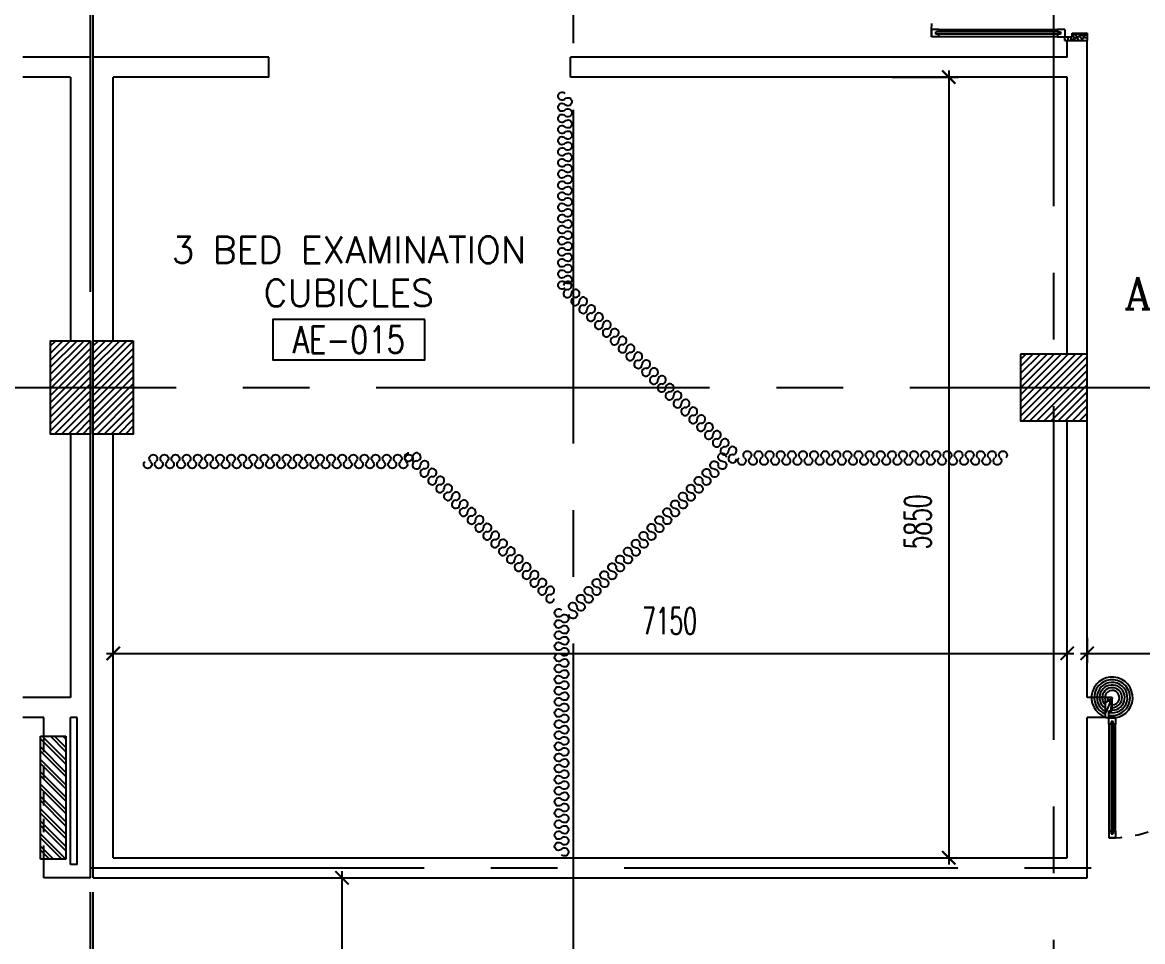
# Model space of a CAD drawing. Extents: x 417866.9 to 417960.2, y 43448 to 43538.2.
# Drawn here: x 417872.97 to 417881.36, y 43507.14 to 43514.03 of the extents above; entities that cross this region are included whole.
import ezdxf
from ezdxf.enums import TextEntityAlignment as Align

# ---------------------------------------------------------------- set-up
doc = ezdxf.new("R2010")
doc.units = 0
doc.header["$MEASUREMENT"] = 0
doc.header["$PDMODE"] = 3
doc.header["$PDSIZE"] = 0.1
doc.linetypes.add('CENTERX2', pattern=[4, 2.5, -0.5, 0.5, -0.5])
doc.linetypes.add('HIDDEN', pattern=[0.375, 0.25, -0.125])
doc.layers.get('0').update_dxf_attribs({"linetype": 'CONTINUOUS'})
doc.layers.get('DEFPOINTS').update_dxf_attribs({"linetype": 'CONTINUOUS'})
for name, color, linetype in [('AX-DIM', 4, 'CONTINUOUS'), ('AXES', 11, 'CENTERX2'), ('COL', 2, 'CONTINUOUS'), ('DIM', 4, 'CONTINUOUS'), ('DOOR', 4, 'CONTINUOUS'), ('EJ', 8, 'CONTINUOUS'), ('FHC', 2, 'CONTINUOUS'), ('HAT', 8, 'CONTINUOUS'), ('RM-BOX', 2, 'CONTINUOUS'), ('RM-NAME', 2, 'CONTINUOUS'), ('RM-NO', 2, 'CONTINUOUS'), ('TXT', 2, 'CONTINUOUS'), ('WALL', 2, 'CONTINUOUS')]:
    doc.layers.add(name, color=color, linetype=linetype)
doc.layers.get('EJ').off()
doc.styles.add('ROMANC', font='romanc', dxfattribs={"height": 0.1})
doc.styles.add('ROMANS', font='ROMANS.shx', dxfattribs={"width": 0.6})
doc.dimstyles.new('STANDARD in', dxfattribs={"dimtxt": 0.2, "dimasz": 0.1, "dimexe": 0.07, "dimexo": 0.05, "dimgap": 0.1, "dimtad": 1, "dimdec": 0, "dimlfac": 1000, "dimzin": 0, "dimdsep": 46, "dimtxsty": 'ROMANS', "dimblk": 'ARCHTICK', "dimcen": 0.05, "dimdle": 0.05, "dimclrd": 4, "dimclre": 4, "dimclrt": 2, "dimadec": 0, "dimazin": 0, "dimtfac": 1, "dimtdec": 0, "dimtmove": 2, "dimatfit": 3, "dimfxl": 0, "dimtolj": 1, "dimtzin": 0, "dimarcsym": 0})

# ---------------------------------------------------------------- blocks, each defined once
blk = doc.blocks.new('RM1')
at = {"layer": 'RM-BOX'}
blk.add_lwpolyline([(569.9, -200), (-569.9, -200), (-569.9, -500), (569.9, -500)], close=True, dxfattribs=at)
at = {"layer": 'RM-NAME', "style": 'ROMANS'}
for tag, p in [('ROOMNAME1', (0, 323.8)), ('ROOMNAME2', (0, 0))]:
    blk.add_attdef(tag, text='', height=200, dxfattribs=at).set_placement(p, align=Align.MIDDLE)
at = {"layer": 'RM-NO', "style": 'ROMANS', "width": 0.8}
blk.add_attdef('ROOMNO', text='', height=200, dxfattribs=at).set_placement((0, -350), align=Align.MIDDLE)
blk = doc.blocks.new('A$C272A55A0')
at = {"layer": 'DOOR', "color": 0, "linetype": 'ByBlock'}
for p, q in [((0, 900.4), (0, 1050.4)), ((50, 1050.4), (0, 1050.4)), ((50, 950.4), (50, 1050.4)), ((1750, 950.4), (1750, 1050.4)), ((1750, 1050.4), (1800, 1050.4)), ((1800, 1050.4), (1800, 900.4)), ((25, 950.4), (50, 950.4)), ((25, 900.4), (25, 950.4)), ((1775, 950.4), (1750, 950.4)), ((1775, 900.4), (1775, 950.4)), ((0, 900.4), (25, 900.4)), ((75, 900.4), (25, 900.4)), ((25, 850.4), (25, 900.4)), ((42, 850.4), (25, 850.4)), ((58, 870.4), (42, 870.4)), ((42, 870.4), (42, 850.4)), ((58, 850.4), (58, 870.4)), ((75, 850.4), (58, 850.4)), ((75, 900.4), (75, 850.4)), ((1725, 900.4), (1775, 900.4)), ((1725, 900.4), (1725, 850.4)), ((1725, 850.4), (1742, 850.4)), ((1742, 870.4), (1758, 870.4)), ((1742, 850.4), (1742, 870.4)), ((1758, 870.4), (1758, 850.4)), ((1758, 850.4), (1775, 850.4)), ((1800, 900.4), (1775, 900.4)), ((1775, 850.4), (1775, 900.4)), ((1717.8, 160.1), (1708.8, 160.1)), ((1708.8, 95.3), (1708.8, 160.1)), ((1725, 172.7), (1717.8, 172.7)), ((1717.8, 172.7), (1717.8, 82.7)), ((1717.8, 95.3), (1717.8, 160.1)), ((1775, 172.7), (1782.2, 172.7)), ((1782.2, 172.7), (1782.2, 82.7)), ((1782.2, 160.1), (1791.2, 160.1)), ((1782.2, 95.3), (1782.2, 160.1)), ((1791.2, 95.3), (1791.2, 160.1)), ((1717.8, 95.3), (1708.8, 95.3)), ((1725, 82.7), (1717.8, 82.7)), ((1775, 82.7), (1782.2, 82.7)), ((1782.2, 95.3), (1791.2, 95.3)), ((25, 50.4), (42, 50.4)), ((25, 50.4), (25, 0.4)), ((25, 0.4), (75, 0.4)), ((75, 0.4), (25, 0.4)), ((42, 50.4), (42, 30.4)), ((42, 30.4), (58, 30.4)), ((58, 50.4), (75, 50.4)), ((58, 50.4), (58, 30.4)), ((75, 50.4), (75, 0.4)), ((1742, 50.4), (1725, 50.4)), ((1725, 50.4), (1725, 0.4)), ((1775, 0.4), (1725, 0.4)), ((1725, 0.4), (1775, 0.4)), ((1742, 50.4), (1742, 30.4)), ((1758, 30.4), (1742, 30.4)), ((1775, 50.4), (1758, 50.4)), ((1758, 50.4), (1758, 30.4)), ((1775, 50.4), (1775, 0.4))]:
    blk.add_line(p, q, dxfattribs=at)
at = {"layer": 'DOOR', "color": 9, "linetype": 'ByBlock'}
for p, q in [((50, 1050.4), (0, 1010.2)), ((50, 1050.4), (0, 936.6)), ((50, 1050.4), (36.6, 950.4)), ((1750, 1050.4), (1800, 1010.2)), ((1750, 1050.4), (1800, 936.6)), ((1750, 1050.4), (1763.4, 950.4))]:
    blk.add_line(p, q, dxfattribs=at)
at = {"layer": 'DOOR', "linetype": 'ByBlock'}
for p, q in [((25, 850.4), (25, 50.4)), ((42, 850.4), (42, 50.4)), ((58, 850.4), (58, 50.4)), ((75, 50.4), (75, 850.4)), ((1725, 50.4), (1725, 850.4)), ((1742, 850.4), (1742, 50.4)), ((1758, 850.4), (1758, 50.4)), ((1775, 850.4), (1775, 50.4))]:
    blk.add_line(p, q, dxfattribs=at)
at = {"layer": 'DOOR', "color": 0, "linetype": 'ByBlock'}
for centre in [(1676.5, 127.7), (1823.5, 127.7)]:
    blk.add_circle(centre, 32.4, dxfattribs=at)
at = {"layer": 'DOOR', "color": 9, "linetype": 'ByBlock'}
for centre, radius, start, end in [((50, 1050.4), 54.4, 203.20738, 270), ((50, 1050.4), 74.4, 227.77643, 270), ((50, 1050.4), 34.4, 180, 270), ((50, 1050.4), 14.4, 180, 270), ((1750, 1050.4), 14.4, 270, 0), ((1750, 1050.4), 34.4, 270, 0), ((1750, 1050.4), 54.4, 270, 336.79262), ((1750, 1050.4), 74.4, 270, 312.22357), ((50, 1050.4), 94.4, 238.01819, 270), ((50, 1050.4), 114.4, 244.08384, 257.37743), ((50, 1050.4), 134.4, 248.15985, 259.28002), ((1750, 1050.4), 94.4, 270, 301.98181), ((1750, 1050.4), 114.4, 282.62257, 295.91616), ((1750, 1050.4), 134.4, 280.71998, 291.84015), ((50, 1050.4), 154.4, 251.10529, 256.28577), ((1750, 1050.4), 154.4, 283.71423, 288.89471)]:
    blk.add_arc(centre, radius, start, end, dxfattribs=at)
at = {"layer": 'DOOR', "linetype": 'HIDDEN', "ltscale": 0.5}
for centre, start, end in [((50, 851.4), 268.31738, 3.29648), ((1750, 851.4), 176.70352, 271.68262)]:
    blk.add_arc(centre, 851.4, start, end, dxfattribs=at)
at = {"layer": 'WALL', "linetype": 'ByBlock'}
blk.add_line((1800, 900.4), (1800, 1050.4), dxfattribs=at)
blk = doc.blocks.new('*X128')
at = {"color": 0}
for p, q in [((73379.2, 55135.9), (73844.4, 55601)), ((73379.2, 55188.9), (73791.3, 55601)), ((73379.2, 55241.9), (73738.3, 55601)), ((73379.2, 55295), (73685.3, 55601)), ((73379.2, 55348), (73632.2, 55601)), ((73379.2, 55401), (73579.2, 55601)), ((73379.2, 55454.1), (73526.2, 55601)), ((73379.2, 55507.1), (73473.1, 55601)), ((73379.2, 55560.1), (73420.1, 55601)), ((73397.4, 55101), (73879.2, 55582.8)), ((73450.4, 55101), (73879.2, 55529.8)), ((73503.5, 55101), (73879.2, 55476.8)), ((73556.5, 55101), (73879.2, 55423.7)), ((73609.5, 55101), (73879.2, 55370.7)), ((73662.6, 55101), (73879.2, 55317.7)), ((73715.6, 55101), (73879.2, 55264.6)), ((73768.6, 55101), (73879.2, 55211.6)), ((73821.7, 55101), (73879.2, 55158.6)), ((73874.7, 55101), (73879.2, 55105.5))]:
    blk.add_line(p, q, dxfattribs=at)
blk = doc.blocks.new('COL50')
at = {"layer": 'COL'}
blk.add_lwpolyline([(-250, 250), (-250, -250), (250, -250), (250, 250)], close=True, dxfattribs=at)
blk = doc.blocks.new('C11')
at = {"layer": 'HAT'}
h = blk.add_hatch(dxfattribs=at)
h.set_pattern_fill('ANSI31', color=256, scale=300, style=0)
h.set_pattern_definition([(45, (-383765.23, -62181), (-26.5165043, 26.5165043), [])])
h.paths.add_polyline_path([(-20, 350), (-20, 700), (-320, 700), (-320, 350)])
h.paths.add_polyline_path([(-320, 0), (-20, 0), (-20, 350), (-320, 350)])
h = blk.add_hatch(dxfattribs=at)
h.set_pattern_fill('ANSI31', color=256, scale=300, style=0)
h.set_pattern_definition([(45, (-383445.23, -62181), (-26.5165043, 26.5165043), [])])
h.paths.add_polyline_path([(300, 350), (300, 700), (0, 700), (0, 350)])
h.paths.add_polyline_path([(0, 0), (300, 0), (300, 350), (0, 350)])
at = {"layer": 'COL'}
for points in [[(-20, 700), (-20, 0), (-320, 0), (-320, 700)], [(300, 700), (300, 0), (0, 0), (0, 700)]]:
    blk.add_lwpolyline(points, close=True, dxfattribs=at)
blk = doc.blocks.new('_ARCHTICK')
at = {"color": 0, "linetype": 'ByBlock', "const_width": 0.15}
blk.add_lwpolyline([(-0.5, -0.5), (0.5, 0.5)], dxfattribs=at)
blk = doc.blocks.new('*D442')
at = {"layer": 'DEFPOINTS', "color": 0}
for p in [(417879.4357, 43513.6193), (417879.3499, 43507.7693), (417879.9097, 43507.7693)]:
    blk.add_point(p, dxfattribs=at)
at = {"layer": 'DIM', "color": 4, "lineweight": -2}
for p, q in [((417879.9097, 43513.6693), (417879.9097, 43507.7193)), ((417879.4857, 43513.6193), (417879.9797, 43513.6193)), ((417879.3999, 43507.7693), (417879.9797, 43507.7693))]:
    blk.add_line(p, q, dxfattribs=at)
at = {"layer": 'DIM', "color": 4, "lineweight": -2, "xscale": 0.1, "yscale": 0.1, "zscale": 0.1}
for p, rotation in [((417879.9097, 43513.6193), 90), ((417879.9097, 43507.7693), 270)]:
    blk.add_blockref('_ARCHTICK', p, dxfattribs=dict(at, rotation=rotation))
at = {"layer": 'DIM', "color": 2, "insert": (417879.6778, 43510.2863), "char_height": 0.2, "attachment_point": 5, "rotation": 90, "style": 'ROMANS'}
blk.add_mtext('\\A1;5850', dxfattribs=at)
blk = doc.blocks.new('*D627')
at = {"layer": 'DEFPOINTS', "color": 0}
for p in [(417880.7966, 43509.3008), (417873.6466, 43508.9559), (417880.7966, 43508.9559)]:
    blk.add_point(p, dxfattribs=at)
at = {"layer": 'DIM', "color": 4, "lineweight": -2}
for p, q in [((417873.6466, 43509.0059), (417873.6466, 43509.3708)), ((417880.7966, 43509.0059), (417880.7966, 43509.3708)), ((417873.5966, 43509.3008), (417880.8466, 43509.3008))]:
    blk.add_line(p, q, dxfattribs=at)
at = {"layer": 'DIM', "color": 4, "lineweight": -2, "xscale": 0.1, "yscale": 0.1, "zscale": 0.1, "rotation": 180}
blk.add_blockref('_ARCHTICK', (417873.6466, 43509.3008), dxfattribs=at)
at = {"layer": 'DIM', "color": 4, "lineweight": -2, "xscale": 0.1, "yscale": 0.1, "zscale": 0.1}
blk.add_blockref('_ARCHTICK', (417880.7966, 43509.3008), dxfattribs=at)
at = {"layer": 'DIM', "color": 2, "insert": (417877.8164, 43509.544), "char_height": 0.2, "attachment_point": 5, "style": 'ROMANS'}
blk.add_mtext('\\A1;7150', dxfattribs=at)
blk = doc.blocks.new('*D192')
at = {"layer": 'DEFPOINTS', "color": 0}
for p in [(417880.9466, 43509.4665), (417883.0216, 43509.4665), (417883.0216, 43509.3008)]:
    blk.add_point(p, dxfattribs=at)
at = {"layer": 'DIM', "color": 4, "lineweight": -2}
for p, q in [((417880.9466, 43509.4165), (417880.9466, 43509.2308)), ((417883.0216, 43509.4165), (417883.0216, 43509.2308)), ((417880.8966, 43509.3008), (417883.0716, 43509.3008))]:
    blk.add_line(p, q, dxfattribs=at)
at = {"layer": 'DIM', "color": 4, "lineweight": -2, "xscale": 0.1, "yscale": 0.1, "zscale": 0.1, "rotation": 180}
blk.add_blockref('_ARCHTICK', (417880.9466, 43509.3008), dxfattribs=at)
at = {"layer": 'DIM', "color": 4, "lineweight": -2, "xscale": 0.1, "yscale": 0.1, "zscale": 0.1}
blk.add_blockref('_ARCHTICK', (417883.0216, 43509.3008), dxfattribs=at)
at = {"layer": 'DIM', "color": 2, "insert": (417881.9841, 43509.5008), "char_height": 0.2, "attachment_point": 5, "style": 'ROMANS'}
blk.add_mtext('\\A1;2075', dxfattribs=at)
blk = doc.blocks.new('*D412')
at = {"layer": 'AX-DIM', "color": 4, "lineweight": -2}
for p, q in [((417868.3128, 43525.9943), (417868.3128, 43466.5743)), ((417872.6824, 43525.9443), (417868.2428, 43525.9443)), ((417878.8956, 43466.6243), (417868.2428, 43466.6243))]:
    blk.add_line(p, q, dxfattribs=at)
at = {"layer": 'DEFPOINTS', "color": 0}
for p in [(417872.7324, 43525.9443), (417868.3128, 43466.6243), (417878.9456, 43466.6243)]:
    blk.add_point(p, dxfattribs=at)
at = {"layer": 'AX-DIM', "color": 4, "lineweight": -2, "xscale": 0.1, "yscale": 0.1, "zscale": 0.1}
for p, rotation in [((417868.3128, 43525.9443), 90), ((417868.3128, 43466.6243), 270)]:
    blk.add_blockref('_ARCHTICK', p, dxfattribs=dict(at, rotation=rotation))
at = {"layer": 'AX-DIM', "color": 2, "insert": (417868.1128, 43496.2843), "char_height": 0.2, "attachment_point": 5, "rotation": 90, "style": 'ROMANS'}
blk.add_mtext('\\A1;59320', dxfattribs=at)
blk = doc.blocks.new('*D626')
at = {"layer": 'DEFPOINTS', "color": 0}
for p in [(417875.3141, 43507.6193), (417875.3141, 43505.3693), (417875.3608, 43505.3693)]:
    blk.add_point(p, dxfattribs=at)
at = {"layer": 'DIM', "color": 4, "lineweight": -2}
for p, q in [((417875.3608, 43507.6693), (417875.3608, 43505.3193)), ((417875.3641, 43507.6193), (417875.4308, 43507.6193)), ((417875.3641, 43505.3693), (417875.4308, 43505.3693))]:
    blk.add_line(p, q, dxfattribs=at)
at = {"layer": 'DIM', "color": 4, "lineweight": -2, "xscale": 0.1, "yscale": 0.1, "zscale": 0.1}
for p, rotation in [((417875.3608, 43507.6193), 90), ((417875.3608, 43505.3693), 270)]:
    blk.add_blockref('_ARCHTICK', p, dxfattribs=dict(at, rotation=rotation))
at = {"layer": 'DIM', "color": 2, "insert": (417875.1608, 43506.4943), "char_height": 0.2, "attachment_point": 5, "rotation": 90, "style": 'ROMANS'}
blk.add_mtext('\\A1;2250', dxfattribs=at)

msp = doc.modelspace()

# ---------------------------------------------------------------- hatches: boundary and pattern name
at = {"layer": 'FHC', "linetype": 'ByBlock', "ltscale": 0.3}
h = msp.add_hatch(dxfattribs=at)
h.set_pattern_fill('ANSI32', color=11, scale=175, angle=90, style=0)
h.set_pattern_definition([(135, (417904.34262, 43275.56314), (-0.046403882, -0.046403882), []), (135, (417904.34262, 43275.59408), (-0.046403882, -0.046403882), [])])
h.paths.add_polyline_path([(417873.2916, 43508.6793), (417873.1016, 43508.6793), (417873.1016, 43507.7593), (417873.2916, 43507.7593)])
h.paths.add_polyline_path([(417873.7127, 43507.5467), (417873.2919, 43507.5467), (417873.2919, 43507.8092), (417873.7127, 43507.8092)], flags=9)

# ---------------------------------------------------------------- linework, layer by layer
at = {"color": 11}
for centre, start, end in [((417877.0521, 43512.0574), 268.56836, 181.43164), ((417877.0506, 43511.997), 88.56836, 1.43164), ((417877.1095, 43511.9381), 88.56836, 1.43164), ((417877.111, 43511.9985), 268.56836, 181.43164), ((417877.1699, 43511.9396), 268.56836, 181.43164), ((417877.1684, 43511.8792), 88.56836, 1.43164), ((417877.2288, 43511.8807), 268.56836, 181.43164), ((417877.2273, 43511.8203), 88.56836, 1.43164), ((417877.2862, 43511.7614), 88.56836, 1.43164), ((417877.2878, 43511.8218), 268.56836, 181.43164), ((417877.3467, 43511.7629), 268.56836, 181.43164), ((417877.3452, 43511.7025), 88.56836, 1.43164), ((417877.4056, 43511.704), 268.56836, 181.43164), ((417877.4041, 43511.6436), 88.56836, 1.43164), ((417877.463, 43511.5846), 88.56836, 1.43164), ((417877.4645, 43511.6451), 268.56836, 181.43164), ((417877.5234, 43511.5862), 268.56836, 181.43164), ((417877.5219, 43511.5257), 88.56836, 1.43164), ((417877.5823, 43511.5272), 268.56836, 181.43164), ((417877.5808, 43511.4668), 88.56836, 1.43164), ((417877.6412, 43511.4683), 268.56836, 181.43164), ((417877.6397, 43511.4079), 88.56836, 1.43164), ((417877.6986, 43511.349), 88.56836, 1.43164), ((417877.7001, 43511.4094), 268.56836, 181.43164), ((417877.7591, 43511.3505), 268.56836, 181.43164), ((417877.7575, 43511.2901), 88.56836, 1.43164), ((417877.818, 43511.2916), 268.56836, 181.43164), ((417877.8165, 43511.2312), 88.56836, 1.43164), ((417877.8754, 43511.1723), 88.56836, 1.43164), ((417877.8769, 43511.2327), 268.56836, 181.43164), ((417877.9358, 43511.1738), 268.56836, 181.43164), ((417877.9343, 43511.1134), 88.56836, 1.43164), ((417877.9947, 43511.1149), 268.56836, 181.43164), ((417877.9932, 43511.0544), 88.56836, 1.43164), ((417878.0521, 43510.9955), 88.56836, 1.43164), ((417878.0536, 43511.056), 268.56836, 181.43164), ((417878.1125, 43510.997), 268.56836, 181.43164), ((417878.111, 43510.9366), 88.56836, 1.43164), ((417878.1714, 43510.9381), 268.56836, 181.43164), ((417878.1699, 43510.8777), 88.56836, 1.43164), ((417878.2303, 43510.8792), 268.56836, 181.43164), ((417875.8603, 43510.7717), 88.56836, 1.43164), ((417875.9208, 43510.7732), 268.56836, 181.43164), ((417878.2288, 43510.8188), 88.56836, 1.43164), ((417878.2877, 43510.7599), 88.56836, 1.43164), ((417878.2893, 43510.8203), 268.56836, 181.43164), ((417875.9192, 43510.7128), 88.56836, 1.43164), ((417875.9797, 43510.7143), 268.56836, 181.43164), ((417875.9782, 43510.6539), 88.56836, 1.43164), ((417876.0371, 43510.595), 88.56836, 1.43164), ((417876.0386, 43510.6554), 268.56836, 181.43164), ((417876.0975, 43510.5965), 268.56836, 181.43164), ((417876.096, 43510.5361), 88.56836, 1.43164), ((417876.1564, 43510.5376), 268.56836, 181.43164), ((417876.1549, 43510.4772), 88.56836, 1.43164), ((417876.2138, 43510.4183), 88.56836, 1.43164), ((417876.2153, 43510.4787), 268.56836, 181.43164), ((417876.2742, 43510.4198), 268.56836, 181.43164), ((417876.2727, 43510.3594), 88.56836, 1.43164), ((417876.3331, 43510.3609), 268.56836, 181.43164), ((417876.3316, 43510.3004), 88.56836, 1.43164), ((417876.3905, 43510.2415), 88.56836, 1.43164), ((417876.392, 43510.302), 268.56836, 181.43164), ((417876.451, 43510.243), 268.56836, 181.43164), ((417876.4494, 43510.1826), 88.56836, 1.43164), ((417876.5099, 43510.1841), 268.56836, 181.43164), ((417876.5084, 43510.1237), 88.56836, 1.43164), ((417876.5688, 43510.1252), 268.56836, 181.43164), ((417876.5673, 43510.0648), 88.56836, 1.43164), ((417876.6262, 43510.0059), 88.56836, 1.43164), ((417876.6277, 43510.0663), 268.56836, 181.43164), ((417876.6866, 43510.0074), 268.56836, 181.43164), ((417876.6851, 43509.947), 88.56836, 1.43164), ((417876.7455, 43509.9485), 268.56836, 181.43164), ((417876.744, 43509.8881), 88.56836, 1.43164), ((417876.8029, 43509.8292), 88.56836, 1.43164), ((417876.8044, 43509.8896), 268.56836, 181.43164), ((417876.8633, 43509.8307), 268.56836, 181.43164), ((417876.8618, 43509.7702), 88.56836, 1.43164), ((417876.9222, 43509.7718), 268.56836, 181.43164), ((417876.9207, 43509.7113), 88.56836, 1.43164)]:
    msp.add_arc(centre, 0.0302, start, end, dxfattribs=at)
at = {"color": 11, "extrusion": (0, 0, -1)}
for centre, major_axis, start_param, end_param in [((417877.0106, 43513.4768), (-0.0214, 0.0214), 3.116606, 7.878968), ((417877.0543, 43513.4351), (-0.0214, 0.0214), 6.258199, 11.020561), ((417877.0106, 43513.3934), (-0.0214, 0.0214), 3.116606, 7.878968), ((417877.0543, 43513.3518), (-0.0214, 0.0214), 6.258199, 11.020561), ((417877.0106, 43513.3101), (-0.0214, 0.0214), 3.116606, 7.878968), ((417877.0543, 43513.2685), (-0.0214, 0.0214), 6.258199, 11.020561), ((417877.0106, 43513.2268), (-0.0214, 0.0214), 3.116606, 7.878968), ((417877.0543, 43513.1852), (-0.0214, 0.0214), 6.258199, 11.020561), ((417877.0106, 43513.1435), (-0.0214, 0.0214), 3.116606, 7.878968), ((417877.0543, 43513.1018), (-0.0214, 0.0214), 6.258199, 11.020561), ((417877.0106, 43513.0602), (-0.0214, 0.0214), 3.116606, 7.878968), ((417877.0543, 43513.0185), (-0.0214, 0.0214), 6.258199, 11.020561), ((417877.0106, 43512.9769), (0.0214, 0.0214), 1.54581, 6.308172), ((417877.0543, 43512.9352), (-0.0214, 0.0214), 6.258199, 11.020561), ((417877.0106, 43512.8936), (-0.0214, 0.0214), 3.116606, 7.878968), ((417877.0543, 43512.8519), (-0.0214, 0.0214), 6.258199, 11.020561), ((417877.0106, 43512.8102), (-0.0214, 0.0214), 3.116606, 7.878968), ((417877.0543, 43512.7686), (-0.0214, 0.0214), 6.258199, 11.020561), ((417877.0106, 43512.7269), (-0.0214, 0.0214), 3.116606, 7.878968), ((417877.0543, 43512.6853), (-0.0214, 0.0214), 6.258199, 11.020561), ((417877.0106, 43512.6436), (-0.0214, 0.0214), 3.116606, 7.878968), ((417877.0543, 43512.602), (-0.0214, 0.0214), 6.258199, 11.020561), ((417877.0106, 43512.5603), (-0.0214, 0.0214), 3.116606, 7.878968), ((417877.0543, 43512.5186), (-0.0214, 0.0214), 6.258199, 11.020561), ((417877.0106, 43512.477), (-0.0214, 0.0214), 3.116606, 7.878968), ((417877.0543, 43512.4353), (-0.0214, 0.0214), 6.258199, 11.020561), ((417877.0106, 43512.3937), (-0.0214, 0.0214), 3.116606, 7.878968), ((417877.0543, 43512.352), (0.0214, 0.0214), 4.687402, 9.449765), ((417877.0106, 43512.3104), (0.0214, 0.0214), 1.54581, 6.308172), ((417877.0543, 43512.2687), (-0.0214, 0.0214), 6.258199, 11.020561), ((417877.0106, 43512.2271), (-0.0214, 0.0214), 3.116606, 7.878968), ((417877.0543, 43512.1854), (-0.0214, 0.0214), 6.258199, 11.020561), ((417877.0106, 43512.1437), (-0.0214, 0.0214), 3.116606, 7.878968), ((417877.0543, 43512.1021), (-0.0214, 0.0214), 6.258199, 11.020561), ((417877.0106, 43512.0604), (-0.0214, 0.0214), 3.116606, 7.878968), ((417873.9465, 43510.7608), (-0.0214, 0.0214), 4.687402, 9.449765), ((417874.0298, 43510.7608), (0.0214, 0.0214), 3.116606, 7.878968), ((417874.1131, 43510.7608), (-0.0214, 0.0214), 4.687402, 9.449765), ((417874.1965, 43510.7608), (-0.0214, 0.0214), 4.687402, 9.449765), ((417874.2798, 43510.7608), (-0.0214, 0.0214), 4.687402, 9.449765), ((417874.3631, 43510.7608), (0.0214, 0.0214), 3.116606, 7.878968), ((417874.4464, 43510.7608), (-0.0214, 0.0214), 4.687402, 9.449765), ((417874.5297, 43510.7608), (-0.0214, 0.0214), 4.687402, 9.449765), ((417874.613, 43510.7608), (-0.0214, 0.0214), 4.687402, 9.449765), ((417874.6963, 43510.7608), (-0.0214, 0.0214), 4.687402, 9.449765), ((417874.7797, 43510.7608), (-0.0214, 0.0214), 4.687402, 9.449765), ((417874.863, 43510.7608), (0.0214, 0.0214), 3.116606, 7.878968), ((417874.9463, 43510.7608), (-0.0214, 0.0214), 4.687402, 9.449765), ((417875.0296, 43510.7608), (-0.0214, 0.0214), 4.687402, 9.449765), ((417875.1129, 43510.7608), (-0.0214, 0.0214), 4.687402, 9.449765), ((417875.1962, 43510.7608), (0.0214, 0.0214), 3.116606, 7.878968), ((417875.2795, 43510.7608), (0.0214, 0.0214), 3.116606, 7.878968), ((417875.3628, 43510.7608), (-0.0214, 0.0214), 4.687402, 9.449765), ((417875.4462, 43510.7608), (-0.0214, 0.0214), 4.687402, 9.449765), ((417875.5295, 43510.7608), (-0.0214, 0.0214), 4.687402, 9.449765), ((417875.6128, 43510.7608), (0.0214, 0.0214), 3.116606, 7.878968), ((417875.6961, 43510.7608), (-0.0214, 0.0214), 4.687402, 9.449765), ((417875.7794, 43510.7608), (-0.0214, 0.0214), 4.687402, 9.449765), ((417875.8627, 43510.7608), (-0.0214, 0.0214), 4.687402, 9.449765), ((417878.2108, 43510.771), (-0.0214, 0.0214), 3.902004, 8.664367), ((417878.3999, 43510.7871), (-0.0214, 0.0214), 4.687402, 9.449765), ((417878.4832, 43510.7871), (0.0214, 0.0214), 3.116606, 7.878968), ((417878.5665, 43510.7871), (-0.0214, 0.0214), 4.687402, 9.449765), ((417878.6498, 43510.7871), (-0.0214, 0.0214), 4.687402, 9.449765), ((417878.7331, 43510.7871), (-0.0214, 0.0214), 4.687402, 9.449765), ((417878.8165, 43510.7871), (0.0214, 0.0214), 3.116606, 7.878968), ((417878.8998, 43510.7871), (-0.0214, 0.0214), 4.687402, 9.449765), ((417878.9831, 43510.7871), (-0.0214, 0.0214), 4.687402, 9.449765), ((417879.0664, 43510.7871), (-0.0214, 0.0214), 4.687402, 9.449765), ((417879.1497, 43510.7871), (-0.0214, 0.0214), 4.687402, 9.449765), ((417879.233, 43510.7871), (-0.0214, 0.0214), 4.687402, 9.449765), ((417879.3163, 43510.7871), (0.0214, 0.0214), 3.116606, 7.878968), ((417879.3996, 43510.7871), (-0.0214, 0.0214), 4.687402, 9.449765), ((417879.483, 43510.7871), (-0.0214, 0.0214), 4.687402, 9.449765), ((417879.5663, 43510.7871), (-0.0214, 0.0214), 4.687402, 9.449765), ((417879.6496, 43510.7871), (0.0214, 0.0214), 3.116606, 7.878968), ((417879.7329, 43510.7871), (0.0214, 0.0214), 3.116606, 7.878968), ((417879.8162, 43510.7871), (-0.0214, 0.0214), 4.687402, 9.449765), ((417879.8995, 43510.7871), (-0.0214, 0.0214), 4.687402, 9.449765), ((417879.9828, 43510.7871), (-0.0214, 0.0214), 4.687402, 9.449765), ((417880.0662, 43510.7871), (0.0214, 0.0214), 3.116606, 7.878968), ((417880.1495, 43510.7871), (-0.0214, 0.0214), 4.687402, 9.449765), ((417880.2328, 43510.7871), (-0.0214, 0.0214), 4.687402, 9.449765), ((417880.3161, 43510.7871), (-0.0214, 0.0214), 4.687402, 9.449765), ((417873.9049, 43510.717), (0.0214, 0.0214), -0.024987, 4.737376), ((417873.9882, 43510.717), (-0.0214, 0.0214), 1.54581, 6.308172), ((417874.0715, 43510.717), (-0.0214, 0.0214), 1.54581, 6.308172), ((417874.1548, 43510.717), (-0.0214, 0.0214), 1.54581, 6.308172), ((417874.2381, 43510.717), (0.0214, 0.0214), -0.024987, 4.737376), ((417874.3214, 43510.717), (-0.0214, 0.0214), 1.54581, 6.308172), ((417874.4047, 43510.717), (-0.0214, 0.0214), 1.54581, 6.308172), ((417874.4881, 43510.717), (-0.0214, 0.0214), 1.54581, 6.308172), ((417874.5714, 43510.717), (-0.0214, 0.0214), 1.54581, 6.308172), ((417874.6547, 43510.717), (-0.0214, 0.0214), 1.54581, 6.308172), ((417874.738, 43510.717), (-0.0214, 0.0214), 1.54581, 6.308172), ((417874.8213, 43510.717), (-0.0214, 0.0214), 1.54581, 6.308172), ((417874.9046, 43510.717), (-0.0214, 0.0214), 1.54581, 6.308172), ((417874.9879, 43510.717), (-0.0214, 0.0214), 1.54581, 6.308172), ((417875.0712, 43510.717), (-0.0214, 0.0214), 1.54581, 6.308172), ((417875.1546, 43510.717), (0.0214, 0.0214), -0.024987, 4.737376), ((417875.2379, 43510.717), (-0.0214, 0.0214), 1.54581, 6.308172), ((417875.3212, 43510.717), (-0.0214, 0.0214), 1.54581, 6.308172), ((417875.4045, 43510.717), (-0.0214, 0.0214), 1.54581, 6.308172), ((417875.4878, 43510.717), (0.0214, 0.0214), -0.024987, 4.737376), ((417875.5711, 43510.717), (-0.0214, 0.0214), 1.54581, 6.308172), ((417875.6544, 43510.717), (-0.0214, 0.0214), 1.54581, 6.308172), ((417875.7378, 43510.717), (-0.0214, 0.0214), 1.54581, 6.308172), ((417875.8211, 43510.717), (-0.0214, 0.0214), 1.54581, 6.308172), ((417878.1519, 43510.7121), (-0.0214, 0.0214), 3.902004, 8.664367), ((417878.2123, 43510.7106), (-0.0214, 0.0214), 0.760411, 5.522774), ((417878.3582, 43510.7433), (0.0214, 0.0214), -0.024987, 4.737376), ((417878.4415, 43510.7433), (-0.0214, 0.0214), 1.54581, 6.308172), ((417878.5249, 43510.7433), (-0.0214, 0.0214), 1.54581, 6.308172), ((417878.6082, 43510.7433), (-0.0214, 0.0214), 1.54581, 6.308172), ((417878.6915, 43510.7433), (0.0214, 0.0214), -0.024987, 4.737376), ((417878.7748, 43510.7433), (-0.0214, 0.0214), 1.54581, 6.308172), ((417878.8581, 43510.7433), (-0.0214, 0.0214), 1.54581, 6.308172), ((417878.9414, 43510.7433), (-0.0214, 0.0214), 1.54581, 6.308172), ((417879.0247, 43510.7433), (-0.0214, 0.0214), 1.54581, 6.308172), ((417879.1081, 43510.7433), (-0.0214, 0.0214), 1.54581, 6.308172), ((417879.1914, 43510.7433), (-0.0214, 0.0214), 1.54581, 6.308172), ((417879.2747, 43510.7433), (-0.0214, 0.0214), 1.54581, 6.308172), ((417879.358, 43510.7433), (-0.0214, 0.0214), 1.54581, 6.308172), ((417879.4413, 43510.7433), (-0.0214, 0.0214), 1.54581, 6.308172), ((417879.5246, 43510.7433), (-0.0214, 0.0214), 1.54581, 6.308172), ((417879.6079, 43510.7433), (0.0214, 0.0214), -0.024987, 4.737376), ((417879.6912, 43510.7433), (-0.0214, 0.0214), 1.54581, 6.308172), ((417879.7746, 43510.7433), (-0.0214, 0.0214), 1.54581, 6.308172), ((417879.8579, 43510.7433), (-0.0214, 0.0214), 1.54581, 6.308172), ((417879.9412, 43510.7433), (0.0214, 0.0214), -0.024987, 4.737376), ((417880.0245, 43510.7433), (-0.0214, 0.0214), 1.54581, 6.308172), ((417880.1078, 43510.7433), (-0.0214, 0.0214), 1.54581, 6.308172), ((417880.1911, 43510.7433), (-0.0214, 0.0214), 1.54581, 6.308172), ((417880.2744, 43510.7433), (-0.0214, 0.0214), 1.54581, 6.308172), ((417878.0341, 43510.5943), (-0.0214, 0.0214), 3.902004, 8.664367), ((417878.093, 43510.6532), (-0.0214, 0.0214), 3.902004, 8.664367), ((417878.0945, 43510.5928), (0.0214, 0.0214), -0.810385, 3.951978), ((417878.1534, 43510.6517), (-0.0214, 0.0214), 0.760411, 5.522774), ((417877.9752, 43510.5354), (0.0214, 0.0214), 2.331208, 7.09357), ((417878.0356, 43510.5339), (0.0214, 0.0214), -0.810385, 3.951978), ((417877.8574, 43510.4176), (0.0214, 0.0214), 2.331208, 7.09357), ((417877.9163, 43510.4765), (0.0214, 0.0214), 2.331208, 7.09357), ((417877.9178, 43510.4161), (0.0214, 0.0214), -0.810385, 3.951978), ((417877.9767, 43510.475), (0.0214, 0.0214), -0.810385, 3.951978), ((417877.7984, 43510.3586), (0.0214, 0.0214), 2.331208, 7.09357), ((417877.8589, 43510.3571), (-0.0214, 0.0214), 0.760411, 5.522774), ((417877.6806, 43510.2408), (-0.0214, 0.0214), 3.902004, 8.664367), ((417877.7395, 43510.2997), (-0.0214, 0.0214), 3.902004, 8.664367), ((417877.741, 43510.2393), (-0.0214, 0.0214), 0.760411, 5.522774), ((417877.8, 43510.2982), (-0.0214, 0.0214), 0.760411, 5.522774), ((417877.6217, 43510.1819), (-0.0214, 0.0214), 3.902004, 8.664367), ((417877.6821, 43510.1804), (-0.0214, 0.0214), 0.760411, 5.522774), ((417877.5628, 43510.123), (-0.0214, 0.0214), 3.902004, 8.664367), ((417877.6232, 43510.1215), (0.0214, 0.0214), -0.810385, 3.951978), ((417877.445, 43510.0052), (0.0214, 0.0214), 2.331208, 7.09357), ((417877.5039, 43510.0641), (-0.0214, 0.0214), 3.902004, 8.664367), ((417877.5054, 43510.0037), (0.0214, 0.0214), -0.810385, 3.951978), ((417877.5643, 43510.0626), (0.0214, 0.0214), -0.810385, 3.951978), ((417877.3861, 43509.9463), (0.0214, 0.0214), 2.331208, 7.09357), ((417877.4465, 43509.9448), (0.0214, 0.0214), -0.810385, 3.951978), ((417877.2682, 43509.8284), (0.0214, 0.0214), 2.331208, 7.09357), ((417877.3272, 43509.8874), (0.0214, 0.0214), 2.331208, 7.09357), ((417877.3287, 43509.8269), (-0.0214, 0.0214), 0.760411, 5.522774), ((417877.3876, 43509.8858), (-0.0214, 0.0214), 0.760411, 5.522774), ((417877.2093, 43509.7695), (-0.0214, 0.0214), 3.902004, 8.664367), ((417877.2698, 43509.768), (-0.0214, 0.0214), 0.760411, 5.522774), ((417877.0915, 43509.6517), (-0.0214, 0.0214), 3.902004, 8.664367), ((417877.1504, 43509.7106), (-0.0214, 0.0214), 3.902004, 8.664367), ((417877.2108, 43509.7091), (-0.0214, 0.0214), 0.760411, 5.522774), ((417876.9854, 43509.604), (-0.0214, 0.0214), 3.116606, 7.878968), ((417877.093, 43509.5913), (0.0214, 0.0214), -0.810385, 3.951978), ((417877.1519, 43509.6502), (-0.0214, 0.0214), 0.760411, 5.522774), ((417876.9854, 43509.5207), (-0.0214, 0.0214), 3.116606, 7.878968), ((417877.0292, 43509.5623), (-0.0214, 0.0214), 6.258199, 11.020561), ((417876.9854, 43509.4373), (-0.0214, 0.0214), 3.116606, 7.878968), ((417877.0292, 43509.479), (-0.0214, 0.0214), 6.258199, 11.020561), ((417876.9854, 43509.354), (-0.0214, 0.0214), 3.116606, 7.878968), ((417877.0292, 43509.3957), (-0.0214, 0.0214), 6.258199, 11.020561), ((417876.9854, 43509.2707), (-0.0214, 0.0214), 3.116606, 7.878968), ((417877.0292, 43509.3124), (-0.0214, 0.0214), 6.258199, 11.020561), ((417877.0292, 43509.2291), (-0.0214, 0.0214), 6.258199, 11.020561), ((417876.9854, 43509.1874), (-0.0214, 0.0214), 3.116606, 7.878968), ((417877.0292, 43509.1458), (-0.0214, 0.0214), 6.258199, 11.020561), ((417876.9854, 43509.1041), (0.0214, 0.0214), 1.54581, 6.308172), ((417877.0292, 43509.0624), (-0.0214, 0.0214), 6.258199, 11.020561), ((417876.9854, 43509.0208), (-0.0214, 0.0214), 3.116606, 7.878968), ((417877.0292, 43508.9791), (-0.0214, 0.0214), 6.258199, 11.020561), ((417876.9854, 43508.9375), (-0.0214, 0.0214), 3.116606, 7.878968), ((417877.0292, 43508.8958), (-0.0214, 0.0214), 6.258199, 11.020561), ((417876.9854, 43508.8542), (-0.0214, 0.0214), 3.116606, 7.878968), ((417877.0292, 43508.8125), (-0.0214, 0.0214), 6.258199, 11.020561), ((417876.9854, 43508.7708), (-0.0214, 0.0214), 3.116606, 7.878968), ((417877.0292, 43508.7292), (-0.0214, 0.0214), 6.258199, 11.020561), ((417876.9854, 43508.6875), (-0.0214, 0.0214), 3.116606, 7.878968), ((417877.0292, 43508.6459), (-0.0214, 0.0214), 6.258199, 11.020561), ((417876.9854, 43508.6042), (-0.0214, 0.0214), 3.116606, 7.878968), ((417877.0292, 43508.5626), (-0.0214, 0.0214), 6.258199, 11.020561), ((417876.9854, 43508.5209), (-0.0214, 0.0214), 3.116606, 7.878968), ((417877.0292, 43508.4792), (0.0214, 0.0214), 4.687402, 9.449765), ((417876.9854, 43508.4376), (0.0214, 0.0214), 1.54581, 6.308172), ((417877.0292, 43508.3959), (-0.0214, 0.0214), 6.258199, 11.020561), ((417876.9854, 43508.3543), (-0.0214, 0.0214), 3.116606, 7.878968), ((417877.0292, 43508.3126), (-0.0214, 0.0214), 6.258199, 11.020561), ((417876.9854, 43508.271), (-0.0214, 0.0214), 3.116606, 7.878968), ((417877.0292, 43508.2293), (-0.0214, 0.0214), 6.258199, 11.020561), ((417876.9854, 43508.1876), (-0.0214, 0.0214), 3.116606, 7.878968), ((417877.0292, 43508.146), (-0.0214, 0.0214), 6.258199, 11.020561), ((417876.9854, 43508.1043), (-0.0214, 0.0214), 3.116606, 7.878968), ((417877.0292, 43508.0627), (0.0214, 0.0214), 4.687402, 9.449765), ((417876.9854, 43508.021), (0.0214, 0.0214), 1.54581, 6.308172), ((417877.0292, 43507.9794), (-0.0214, 0.0214), 6.258199, 11.020561), ((417876.9854, 43507.9377), (-0.0214, 0.0214), 3.116606, 7.878968), ((417877.0292, 43507.8961), (-0.0214, 0.0214), 6.258199, 11.020561), ((417876.9854, 43507.8544), (-0.0214, 0.0214), 3.116606, 7.878968), ((417877.0292, 43507.8127), (0.0214, 0.0214), 4.687402, 9.449765)]:
    msp.add_ellipse(centre, major_axis=major_axis, ratio=1, start_param=start_param, end_param=end_param, dxfattribs=at)
at = {"layer": 'AXES'}
for p, q in [((417880.6966, 43448.6529), (417880.6966, 43537.5491)), ((417873.4766, 43460.01), (417873.4766, 43537.1991)), ((417873.4966, 43460.01), (417873.4966, 43537.1991)), ((417877.0966, 43466.8743), (417877.0966, 43525.6943)), ((417867.6171, 43511.2943), (417889.6966, 43511.2943)), ((417873.4766, 43507.6943), (417889.6966, 43507.6943))]:
    msp.add_line(p, q, dxfattribs=at)
at = {"layer": 'FHC', "linetype": 'ByBlock', "ltscale": 0.3}
for p, q in [((417873.1016, 43507.7593), (417873.1016, 43508.6793)), ((417873.1016, 43508.6793), (417873.2916, 43508.6793)), ((417873.2916, 43508.6793), (417873.2916, 43507.7593)), ((417873.2916, 43507.7593), (417873.1016, 43507.7593))]:
    msp.add_line(p, q, dxfattribs=at)
at = {"layer": 'FHC', "color": 250, "linetype": 'HIDDEN', "ltscale": 0.25}
msp.add_line((417873.1266, 43507.7613), (417873.1266, 43508.6784), dxfattribs=at)
at = {"layer": 'WALL'}
for p, q in [((417880.7966, 43513.8943), (417880.9466, 43513.8943)), ((417880.7966, 43513.7693), (417880.7966, 43513.8943)), ((417880.9466, 43511.5443), (417880.9466, 43513.8943)), ((417873.4766, 43513.7693), (417872.9677, 43513.7693)), ((417873.4766, 43513.6193), (417873.4766, 43513.7693)), ((417873.4966, 43511.6443), (417873.4966, 43513.7693)), ((417874.8127, 43513.7693), (417873.4966, 43513.7693)), ((417874.8127, 43513.6193), (417874.8127, 43513.7693)), ((417877.0747, 43513.6193), (417877.0747, 43513.7693)), ((417880.7966, 43513.7693), (417877.0747, 43513.7693)), ((417873.3266, 43513.6193), (417872.9677, 43513.6193)), ((417873.3266, 43513.6193), (417873.3266, 43511.6443)), ((417873.6466, 43511.6443), (417873.6466, 43513.6193)), ((417874.8127, 43513.6193), (417873.6466, 43513.6193)), ((417880.7966, 43513.6193), (417877.0747, 43513.6193)), ((417880.7966, 43511.5443), (417880.7966, 43513.6193)), ((417880.7966, 43507.7693), (417880.7966, 43511.0443)), ((417880.9466, 43508.9693), (417880.9466, 43511.0443)), ((417873.3266, 43510.9443), (417873.3266, 43508.9693)), ((417873.4766, 43507.6193), (417873.4766, 43510.9943)), ((417873.4966, 43507.6193), (417873.4966, 43510.9443)), ((417873.6466, 43507.7693), (417873.6466, 43510.9443)), ((417873.3266, 43508.9693), (417872.9677, 43508.9693)), ((417873.4766, 43508.8193), (417873.4766, 43508.9693)), ((417881.0841, 43508.9693), (417880.9466, 43508.9693)), ((417881.0841, 43508.8193), (417881.0841, 43508.9693)), ((417873.1266, 43508.8193), (417872.9677, 43508.8193)), ((417873.1266, 43508.6793), (417873.1266, 43508.8193)), ((417873.3766, 43508.8193), (417873.3266, 43508.8193)), ((417873.3266, 43507.7193), (417873.3266, 43508.8193)), ((417873.3766, 43507.7193), (417873.3766, 43508.8193)), ((417880.9466, 43507.6193), (417880.9466, 43508.8193)), ((417881.0841, 43508.8193), (417880.9466, 43508.8193)), ((417873.1266, 43507.6193), (417873.1266, 43507.7593)), ((417873.6466, 43507.7693), (417880.7966, 43507.7693)), ((417873.3766, 43507.7193), (417873.3266, 43507.7193)), ((417873.4766, 43507.6193), (417873.1266, 43507.6193)), ((417873.4966, 43507.6193), (417880.9466, 43507.6193))]:
    msp.add_line(p, q, dxfattribs=at)

# ---------------------------------------------------------------- block references
at = {"layer": 'COL', "xscale": 0.001000000047497451, "yscale": 0.0009999999892897904, "zscale": 0.001}
msp.add_blockref('COL50', (417880.6966, 43511.2943), dxfattribs=at)
at = {"layer": 'DOOR', "color": 0, "xscale": -0.001111111099210878, "yscale": 0.001111111099210878, "zscale": 0.001111111111111111, "rotation": 270}
msp.add_blockref('A$C272A55A0', (417879.7796, 43513.8943), dxfattribs=at)
at = {"layer": 'DOOR', "color": 0, "xscale": 0.001000000047497451, "yscale": 0.0009999999892897904, "zscale": 0.001}
msp.add_blockref('A$C272A55A0', (417881.0841, 43507.919), dxfattribs=at)
at = {"layer": 'EJ', "color": 2, "linetype": 'ByBlock', "xscale": 0.001000000047497451, "yscale": 0.0009999999892897904, "zscale": 0.001}
msp.add_blockref('C11', (417873.4966, 43510.9443), dxfattribs=at)
at = {"layer": 'HAT', "xscale": 0.001000000047497451, "yscale": 0.0009999999892897904, "zscale": 0.001}
msp.add_blockref('RM1', (417875.4114, 43512.0019), dxfattribs=at).add_auto_attribs({'ROOMNO': 'AE-015', 'ROOMNAME2': 'CUBICLES', 'ROOMNAME1': '3 BED EXAMINATION'})
msp.add_blockref('*X128', (417807.0674, 43455.9433), dxfattribs=at)

# ---------------------------------------------------------------- texts
at = {"layer": 'TXT', "style": 'ROMANC'}
msp.add_text('AIR LOCK', height=0.24, dxfattribs=at).set_placement((417882.0068, 43512.0011), align=Align.MIDDLE)

# ---------------------------------------------------------------- dimensions: what is measured, and where the dimension line sits
at = {"layer": 'AX-DIM'}
dim = msp.add_linear_dim(base=(417868.3128, 43466.6243), p1=(417872.7324, 43525.9443), p2=(417878.9456, 43466.6243), angle=270, dimstyle='STANDARD in', dxfattribs=at)
dim.commit()
dim.dimension.update_dxf_attribs({"geometry": '*D412', "text_midpoint": (417868.1128, 43496.2843)})
at = {"layer": 'DIM'}
dim = msp.add_linear_dim(base=(417879.9097, 43507.7693), p1=(417879.4357, 43513.6193), p2=(417879.3499, 43507.7693), angle=90, dimstyle='STANDARD in', dxfattribs=at)
dim.commit()
dim.dimension.update_dxf_attribs({"geometry": '*D442', "text_midpoint": (417879.6778, 43510.2863), "dimtype": 160})
dim = msp.add_linear_dim(base=(417880.7966, 43509.3008), p1=(417873.6466, 43508.9559), p2=(417880.7966, 43508.9559), dimstyle='STANDARD in', dxfattribs=at)
dim.commit()
dim.dimension.update_dxf_attribs({"geometry": '*D627', "text_midpoint": (417877.8164, 43509.544), "dimtype": 160})
dim = msp.add_linear_dim(base=(417883.0216, 43509.3008), p1=(417880.9466, 43509.4665), p2=(417883.0216, 43509.4665), dimstyle='STANDARD in', dxfattribs=at)
dim.commit()
dim.dimension.update_dxf_attribs({"geometry": '*D192', "text_midpoint": (417881.9841, 43509.5008)})
dim = msp.add_linear_dim(base=(417875.3608, 43505.3693), p1=(417875.3141, 43507.6193), p2=(417875.3141, 43505.3693), angle=90, dimstyle='STANDARD in', dxfattribs=at)
dim.commit()
dim.dimension.update_dxf_attribs({"geometry": '*D626', "text_midpoint": (417875.1608, 43506.4943)})

doc.saveas('drawing.dxf')
